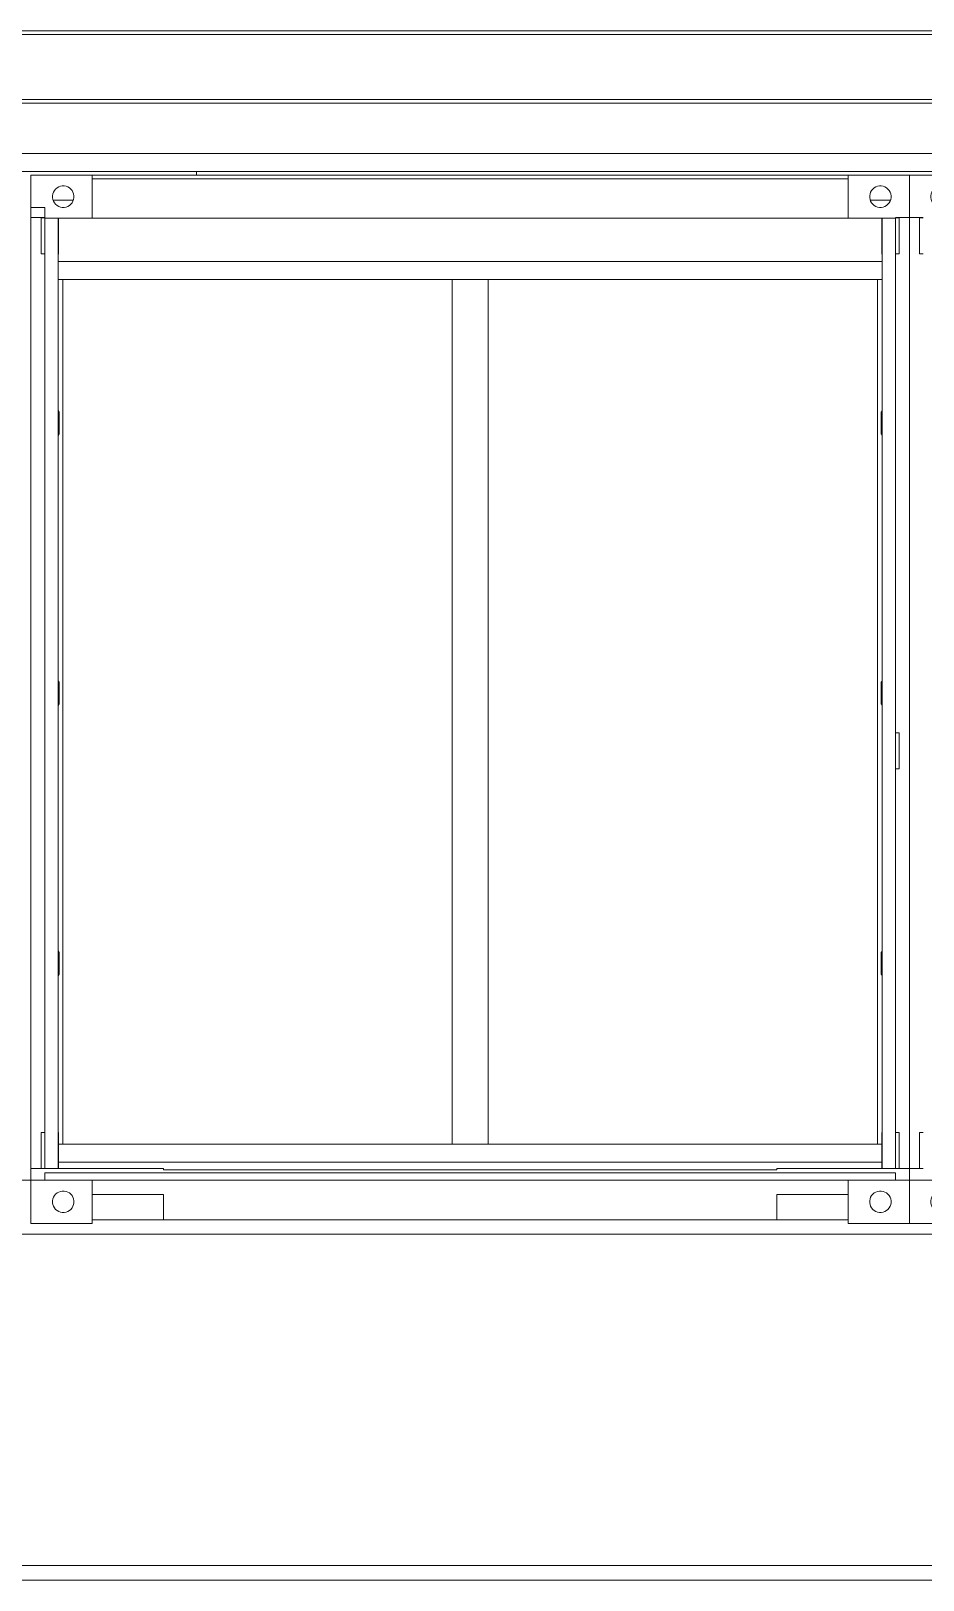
# Model space of a CAD drawing. Header units: metres. Extents: x -3 to 469, y -13 to 19.
# Drawn here: x 442.419 to 444.895, y -1.14 to 3.16 of the extents above; entities that cross this region are included whole.
import ezdxf

# ---------------------------------------------------------------- set-up
doc = ezdxf.new("R2010")
doc.units = ezdxf.units.M
doc.layers.add('0-1', color=7, linetype='Continuous', lineweight=5)
for name, color, linetype, lineweight, true_color in [('A-FLOR-2', 7, 'Continuous', 9, 0xaaaaaa), ('A-GENM-1', 7, 'Continuous', 9, 0xaaaaaa), ('A-WALL-1', 7, 'Continuous', 9, 0xaaaaaa), ('S-STRS-1', 7, 'Continuous', 9, 0xaaaaaa)]:
    doc.layers.add(name, color=color, linetype=linetype, lineweight=lineweight, true_color=true_color)

# ---------------------------------------------------------------- blocks, each defined once
blk = doc.blocks.new('Viga-007 - Viga-007-295370-FACHADA 04')
at = {"layer": 'A-GENM-1'}
for p, q in [((24.8613, -0.14), (25.0593, -0.14)), ((26.7613, -0.14), (26.9593, -0.14)), ((9.3917, -0.18), (33.3303, -0.18)), ((10.6389, -1.1), (33.3303, -1.1)), ((10.6931, -1.14), (33.3303, -1.14))]:
    blk.add_line(p, q, dxfattribs=at)
blk = doc.blocks.new('Viga-002 15502 - Viga-002 15502-295868-FACHADA 04')
at = {"layer": 'A-GENM-1'}
for p, q in [((27.1673, 0.102), (27.1573, 0.102)), ((27.1573, 0.102), (27.1573, 0.002)), ((27.1573, 0.002), (27.1673, 0.002))]:
    blk.add_line(p, q, dxfattribs=at)
blk = doc.blocks.new('AL 24166 - AL 2-301038-FACHADA 04')
at = {"layer": 'A-WALL-1'}
blk.add_line((27.0533, 0.02), (24.7673, 0.02), dxfattribs=at)
blk = doc.blocks.new('AL 24166 - AL 24166-301035-FACHADA 04')
at = {"layer": 'A-WALL-1'}
blk.add_line((24.7663, 2.52), (27.0537, 2.52), dxfattribs=at)
blk.add_blockref('AL 24166 - AL 2-301038-FACHADA 04', (0, 0))
blk = doc.blocks.new('J 08 24186 - J 08-301055-FACHADA 04')
at = {"layer": 'A-GENM-1'}
for p, q in [((27.0537, 2.52), (24.7663, 2.52)), ((24.7663, 2.52), (27.0537, 2.52)), ((24.7793, 2.47), (24.7663, 2.47)), ((24.7663, 2.47), (24.7793, 2.47)), ((24.7663, 2.47), (24.7793, 2.47)), ((24.7793, 2.47), (24.7663, 2.47)), ((24.7793, 0.07), (24.7793, 2.47)), ((24.7793, 2.47), (24.7793, 0.07)), ((24.7793, 2.47), (25.8603, 2.47)), ((25.8603, 2.47), (24.7793, 2.47)), ((25.9603, 2.47), (25.8603, 2.47)), ((25.8603, 2.47), (25.8603, 0.07)), ((25.8603, 0.07), (25.8603, 2.47)), ((25.8603, 2.47), (25.9603, 2.47)), ((25.9603, 2.47), (25.8603, 2.47)), ((25.8603, 2.47), (25.9603, 2.47)), ((25.9603, 0.07), (25.9603, 2.47)), ((25.9603, 2.47), (25.9603, 0.07)), ((25.9603, 2.47), (27.0413, 2.47)), ((27.0413, 2.47), (25.9603, 2.47)), ((27.0413, 2.47), (27.0537, 2.47)), ((27.0413, 2.47), (27.0413, 0.07)), ((27.0537, 2.47), (27.0413, 2.47)), ((27.0413, 0.07), (27.0413, 2.47)), ((27.0413, 2.47), (27.0537, 2.47)), ((27.0537, 2.47), (27.0413, 2.47)), ((24.7793, 0.07), (24.767, 0.07)), ((24.767, 0.07), (24.7793, 0.07)), ((24.7793, 0.07), (24.767, 0.07)), ((24.767, 0.07), (24.7793, 0.07)), ((25.8603, 0.07), (24.7793, 0.07)), ((24.7793, 0.07), (25.8603, 0.07)), ((25.9603, 0.07), (25.8603, 0.07)), ((25.8603, 0.07), (25.9603, 0.07)), ((25.9603, 0.07), (25.8603, 0.07)), ((25.8603, 0.07), (25.9603, 0.07)), ((27.0413, 0.07), (25.9603, 0.07)), ((25.9603, 0.07), (27.0413, 0.07)), ((27.0413, 0.07), (27.0536, 0.07)), ((27.0536, 0.07), (27.0413, 0.07)), ((27.0413, 0.07), (27.0536, 0.07)), ((27.0536, 0.07), (27.0413, 0.07)), ((24.7673, 0.02), (27.0533, 0.02)), ((27.0533, 0.02), (24.7673, 0.02))]:
    blk.add_line(p, q, dxfattribs=at)
blk = doc.blocks.new('J 08 24186 - J 08 24186-301059-FACHADA 04')
blk.add_blockref('J 08 24186 - J 08-301055-FACHADA 04', (0, 0))
blk = doc.blocks.new('CONTAINER 27011 - CONTAINER-305503-FACHADA 04')
at = {"layer": 'S-STRS-1'}
for p, q in [((27.1293, -0.15), (27.1293, -0.03)), ((27.1293, -0.03), (27.1293, -0.15)), ((27.2993, -0.03), (27.1293, -0.03)), ((27.1293, -0.03), (27.2993, -0.03)), ((27.2993, -0.15), (27.2993, -0.03)), ((27.2993, -0.03), (27.2993, -0.15)), ((27.1891, -0.0874), (27.19, -0.0823)), ((27.19, -0.0823), (27.1891, -0.0874)), ((27.19, -0.0823), (27.1918, -0.0774)), ((27.1918, -0.0774), (27.19, -0.0823)), ((27.1918, -0.0774), (27.1944, -0.0729)), ((27.1944, -0.0729), (27.1918, -0.0774)), ((27.1944, -0.0729), (27.1978, -0.0689)), ((27.1978, -0.0689), (27.1944, -0.0729)), ((27.1978, -0.0689), (27.2017, -0.0656)), ((27.2017, -0.0656), (27.1978, -0.0689)), ((27.2017, -0.0656), (27.2062, -0.063)), ((27.2062, -0.063), (27.2017, -0.0656)), ((27.2062, -0.063), (27.2111, -0.0612)), ((27.2111, -0.0612), (27.2062, -0.063)), ((27.2111, -0.0612), (27.2162, -0.0603)), ((27.2162, -0.0603), (27.2111, -0.0612)), ((27.2162, -0.0603), (27.2214, -0.0603)), ((27.2214, -0.0603), (27.2162, -0.0603)), ((27.2214, -0.0603), (27.2265, -0.0612)), ((27.2265, -0.0612), (27.2214, -0.0603)), ((27.2265, -0.0612), (27.2314, -0.063)), ((27.2314, -0.063), (27.2265, -0.0612)), ((27.2314, -0.063), (27.2359, -0.0656)), ((27.2359, -0.0656), (27.2314, -0.063)), ((27.2359, -0.0656), (27.2399, -0.0689)), ((27.2399, -0.0689), (27.2359, -0.0656)), ((27.2399, -0.0689), (27.2432, -0.0729)), ((27.2432, -0.0729), (27.2399, -0.0689)), ((27.2432, -0.0729), (27.2458, -0.0774)), ((27.2432, -0.0729), (27.2458, -0.0774)), ((27.2458, -0.0774), (27.2476, -0.0823)), ((27.2476, -0.0823), (27.2458, -0.0774)), ((27.2476, -0.0823), (27.2485, -0.0874)), ((27.2485, -0.0874), (27.2476, -0.0823)), ((27.1891, -0.09), (27.1891, -0.0874)), ((27.1891, -0.0874), (27.1891, -0.09)), ((27.1891, -0.09), (27.1891, -0.0926)), ((27.1891, -0.0926), (27.1891, -0.09)), ((27.19, -0.0977), (27.1891, -0.0926)), ((27.19, -0.0977), (27.1891, -0.0926)), ((27.19, -0.0977), (27.1918, -0.1026)), ((27.1918, -0.1026), (27.19, -0.0977)), ((27.1944, -0.1071), (27.1918, -0.1026)), ((27.1918, -0.1026), (27.1944, -0.1071)), ((27.1978, -0.1111), (27.1944, -0.1071)), ((27.1944, -0.1071), (27.1978, -0.1111)), ((27.2017, -0.1144), (27.1978, -0.1111)), ((27.1978, -0.1111), (27.2017, -0.1144)), ((27.2062, -0.117), (27.2017, -0.1144)), ((27.2017, -0.1144), (27.2062, -0.117)), ((27.2111, -0.1188), (27.2062, -0.117)), ((27.2062, -0.117), (27.2111, -0.1188)), ((27.2162, -0.1197), (27.2111, -0.1188)), ((27.2111, -0.1188), (27.2162, -0.1197)), ((27.2214, -0.1197), (27.2162, -0.1197)), ((27.2162, -0.1197), (27.2214, -0.1197)), ((27.2265, -0.1188), (27.2214, -0.1197)), ((27.2214, -0.1197), (27.2265, -0.1188)), ((27.2314, -0.117), (27.2265, -0.1188)), ((27.2265, -0.1188), (27.2314, -0.117)), ((27.2359, -0.1144), (27.2314, -0.117)), ((27.2314, -0.117), (27.2359, -0.1144)), ((27.2399, -0.1111), (27.2359, -0.1144)), ((27.2359, -0.1144), (27.2399, -0.1111)), ((27.2432, -0.1071), (27.2399, -0.1111)), ((27.2399, -0.1111), (27.2432, -0.1071)), ((27.2458, -0.1026), (27.2432, -0.1071)), ((27.2432, -0.1071), (27.2458, -0.1026)), ((27.2476, -0.0977), (27.2458, -0.1026)), ((27.2458, -0.1026), (27.2476, -0.0977)), ((27.2485, -0.0926), (27.2476, -0.0977)), ((27.2476, -0.0977), (27.2485, -0.0926)), ((27.2485, -0.0874), (27.2485, -0.09)), ((27.2485, -0.09), (27.2485, -0.0874)), ((27.2485, -0.09), (27.2485, -0.0926)), ((27.2485, -0.0926), (27.2485, -0.09)), ((27.1293, -0.15), (27.2993, -0.15)), ((27.2993, -0.15), (27.1293, -0.15))]:
    blk.add_line(p, q, dxfattribs=at)
blk = doc.blocks.new('CONTAINER 27011 - CONTAINER 27011-305507-FACHADA 04')
blk.add_blockref('CONTAINER 27011 - CONTAINER-305503-FACHADA 04', (0, 0))
blk = doc.blocks.new('PL 28556 - PL 28556-306739-FACHADA 04')
at = {"layer": 'A-GENM-1'}
for p, q in [((27.1293, 2.642), (27.1293, 0.002)), ((27.1483, 2.642), (27.1293, 2.642)), ((27.1673, 2.642), (27.1483, 2.642)), ((27.1293, 0.002), (27.1483, 0.002)), ((27.1483, 0.002), (27.1573, 0.002))]:
    blk.add_line(p, q, dxfattribs=at)
blk = doc.blocks.new('Viga-002 28561 - Viga-002 28561-306751-FACHADA 04')
at = {"layer": 'A-GENM-1'}
for p, q in [((27.1673, 2.641), (27.1573, 2.641)), ((27.1573, 2.641), (27.1573, 2.541)), ((27.1573, 2.541), (27.1673, 2.541))]:
    blk.add_line(p, q, dxfattribs=at)
blk = doc.blocks.new('Viga-002 28595 - Viga-002 28595-306800-FACHADA 04')
at = {"layer": 'A-GENM-1'}
for p, q in [((27.1013, 0.102), (27.0913, 0.102)), ((27.1013, 0.002), (27.1013, 0.102)), ((27.0913, 0.002), (27.1013, 0.002))]:
    blk.add_line(p, q, dxfattribs=at)
blk = doc.blocks.new('Viga-007 28614 - Viga-007 28614-306842-FACHADA 04')
at = {"layer": 'A-GENM-1'}
for p, q in [((24.7693, 2.102), (24.7663, 2.1065)), ((24.7693, 2.042), (24.7693, 2.102)), ((24.7663, 2.0375), (24.7693, 2.042)), ((24.7693, 1.352), (24.7663, 1.3565)), ((24.7693, 1.292), (24.7693, 1.352)), ((24.7663, 1.2875), (24.7693, 1.292)), ((24.7693, 0.602), (24.7663, 0.6065)), ((24.7693, 0.542), (24.7693, 0.602)), ((24.7663, 0.5375), (24.7693, 0.542))]:
    blk.add_line(p, q, dxfattribs=at)
blk = doc.blocks.new('Viga-002 28650 - Viga-002 28650-306964-FACHADA 04')
at = {"layer": 'A-GENM-1'}
for p, q in [((24.7293, 0.102), (24.7193, 0.102)), ((24.7193, 0.102), (24.7193, 0.002)), ((24.7193, 0.002), (24.7293, 0.002))]:
    blk.add_line(p, q, dxfattribs=at)
blk = doc.blocks.new('Viga-002 28686 - Viga-002 28686-307076-FACHADA 04')
at = {"layer": 'A-GENM-1'}
for p, q in [((27.1013, 1.2115), (27.0913, 1.2115)), ((27.0913, 1.2115), (27.0913, 1.1115)), ((27.1013, 1.1115), (27.1013, 1.2115)), ((27.0913, 1.1115), (27.1013, 1.1115))]:
    blk.add_line(p, q, dxfattribs=at)
blk = doc.blocks.new('Viga-002 28691 - Viga-002 28691-307090-FACHADA 04')
at = {"layer": 'A-GENM-1'}
for p, q in [((27.1013, 2.641), (27.0913, 2.641)), ((27.1013, 2.541), (27.1013, 2.641)), ((27.0913, 2.541), (27.1013, 2.541))]:
    blk.add_line(p, q, dxfattribs=at)
blk = doc.blocks.new('PL 28696 - PL 28696-307104-FACHADA 04')
at = {"layer": 'A-GENM-1'}
for p, q in [((27.1103, 2.642), (27.0913, 2.642)), ((27.1293, 2.642), (27.1103, 2.642)), ((27.1293, 0.002), (27.1293, 2.642)), ((27.1013, 0.002), (27.1103, 0.002)), ((27.1103, 0.002), (27.1293, 0.002))]:
    blk.add_line(p, q, dxfattribs=at)
blk = doc.blocks.new('Viga-002 28740 - Viga-002 28740-307170-FACHADA 04')
at = {"layer": 'A-GENM-1'}
for p, q in [((24.7293, 2.641), (24.7193, 2.641)), ((24.7193, 2.641), (24.7193, 2.541)), ((24.7193, 2.541), (24.7293, 2.541))]:
    blk.add_line(p, q, dxfattribs=at)
blk = doc.blocks.new('PL 28882 - PL 28882-307280-FACHADA 04')
at = {"layer": 'A-GENM-1'}
for p, q in [((24.6913, 2.642), (24.6913, 0.002)), ((24.7104, 2.642), (24.6913, 2.642)), ((24.7293, 2.642), (24.7104, 2.642)), ((24.6913, 0.002), (24.7104, 0.002)), ((24.7104, 0.002), (24.7193, 0.002))]:
    blk.add_line(p, q, dxfattribs=at)
blk = doc.blocks.new('Viga-007 29005 - Viga-007 29005-307568-FACHADA 04')
at = {"layer": 'A-GENM-1'}
for p, q in [((27.0537, 2.1056), (27.0513, 2.102)), ((27.0513, 2.102), (27.0513, 2.042)), ((27.0513, 2.042), (27.0537, 2.0384)), ((27.0537, 1.3556), (27.0513, 1.352)), ((27.0513, 1.352), (27.0513, 1.292)), ((27.0513, 1.292), (27.0537, 1.2884)), ((27.0537, 0.6056), (27.0513, 0.602)), ((27.0513, 0.602), (27.0513, 0.542)), ((27.0513, 0.542), (27.0537, 0.5384))]:
    blk.add_line(p, q, dxfattribs=at)
blk = doc.blocks.new('CONTAINER 29023 - CONTAINER-307672-FACHADA 04')
at = {"layer": 'S-STRS-1'}
for p, q in [((26.9593, -0.15), (26.9593, -0.03)), ((26.9593, -0.03), (26.9593, -0.15)), ((27.1293, -0.03), (26.9593, -0.03)), ((26.9593, -0.03), (27.1293, -0.03)), ((27.1293, -0.15), (27.1293, -0.03)), ((27.1293, -0.03), (27.1293, -0.15)), ((27.0192, -0.0874), (27.0201, -0.0823)), ((27.0201, -0.0823), (27.0192, -0.0874)), ((27.0201, -0.0823), (27.0218, -0.0774)), ((27.0218, -0.0774), (27.0201, -0.0823)), ((27.0218, -0.0774), (27.0244, -0.0729)), ((27.0244, -0.0729), (27.0218, -0.0774)), ((27.0244, -0.0729), (27.0278, -0.0689)), ((27.0278, -0.0689), (27.0244, -0.0729)), ((27.0278, -0.0689), (27.0317, -0.0656)), ((27.0317, -0.0656), (27.0278, -0.0689)), ((27.0317, -0.0656), (27.0362, -0.063)), ((27.0362, -0.063), (27.0317, -0.0656)), ((27.0362, -0.063), (27.0411, -0.0612)), ((27.0411, -0.0612), (27.0362, -0.063)), ((27.0411, -0.0612), (27.0462, -0.0603)), ((27.0462, -0.0603), (27.0411, -0.0612)), ((27.0462, -0.0603), (27.0514, -0.0603)), ((27.0514, -0.0603), (27.0462, -0.0603)), ((27.0514, -0.0603), (27.0565, -0.0612)), ((27.0565, -0.0612), (27.0514, -0.0603)), ((27.0565, -0.0612), (27.0614, -0.063)), ((27.0614, -0.063), (27.0565, -0.0612)), ((27.0614, -0.063), (27.0659, -0.0656)), ((27.0659, -0.0656), (27.0614, -0.063)), ((27.0659, -0.0656), (27.0699, -0.0689)), ((27.0699, -0.0689), (27.0659, -0.0656)), ((27.0699, -0.0689), (27.0732, -0.0729)), ((27.0732, -0.0729), (27.0699, -0.0689)), ((27.0732, -0.0729), (27.0758, -0.0774)), ((27.0732, -0.0729), (27.0758, -0.0774)), ((27.0758, -0.0774), (27.0776, -0.0823)), ((27.0776, -0.0823), (27.0758, -0.0774)), ((27.0776, -0.0823), (27.0785, -0.0874)), ((27.0785, -0.0874), (27.0776, -0.0823)), ((27.0192, -0.09), (27.0192, -0.0874)), ((27.0192, -0.0874), (27.0192, -0.09)), ((27.0192, -0.09), (27.0192, -0.0926)), ((27.0192, -0.0926), (27.0192, -0.09)), ((27.0201, -0.0977), (27.0192, -0.0926)), ((27.0201, -0.0977), (27.0192, -0.0926)), ((27.0201, -0.0977), (27.0218, -0.1026)), ((27.0218, -0.1026), (27.0201, -0.0977)), ((27.0244, -0.1071), (27.0218, -0.1026)), ((27.0218, -0.1026), (27.0244, -0.1071)), ((27.0278, -0.1111), (27.0244, -0.1071)), ((27.0244, -0.1071), (27.0278, -0.1111)), ((27.0317, -0.1144), (27.0278, -0.1111)), ((27.0278, -0.1111), (27.0317, -0.1144)), ((27.0362, -0.117), (27.0317, -0.1144)), ((27.0317, -0.1144), (27.0362, -0.117)), ((27.0411, -0.1188), (27.0362, -0.117)), ((27.0362, -0.117), (27.0411, -0.1188)), ((27.0462, -0.1197), (27.0411, -0.1188)), ((27.0411, -0.1188), (27.0462, -0.1197)), ((27.0514, -0.1197), (27.0462, -0.1197)), ((27.0462, -0.1197), (27.0514, -0.1197)), ((27.0565, -0.1188), (27.0514, -0.1197)), ((27.0514, -0.1197), (27.0565, -0.1188)), ((27.0614, -0.117), (27.0565, -0.1188)), ((27.0565, -0.1188), (27.0614, -0.117)), ((27.0659, -0.1144), (27.0614, -0.117)), ((27.0614, -0.117), (27.0659, -0.1144)), ((27.0699, -0.1111), (27.0659, -0.1144)), ((27.0659, -0.1144), (27.0699, -0.1111)), ((27.0732, -0.1071), (27.0699, -0.1111)), ((27.0699, -0.1111), (27.0732, -0.1071)), ((27.0758, -0.1026), (27.0732, -0.1071)), ((27.0732, -0.1071), (27.0758, -0.1026)), ((27.0776, -0.0977), (27.0758, -0.1026)), ((27.0758, -0.1026), (27.0776, -0.0977)), ((27.0785, -0.0926), (27.0776, -0.0977)), ((27.0776, -0.0977), (27.0785, -0.0926)), ((27.0785, -0.0874), (27.0785, -0.09)), ((27.0785, -0.09), (27.0785, -0.0874)), ((27.0785, -0.09), (27.0785, -0.0926)), ((27.0785, -0.0926), (27.0785, -0.09)), ((26.9593, -0.15), (27.1293, -0.15)), ((27.1293, -0.15), (26.9593, -0.15))]:
    blk.add_line(p, q, dxfattribs=at)
blk = doc.blocks.new('CONTAINER 29023 - CONTAINER 29023-307676-FACHADA 04')
blk.add_blockref('CONTAINER 29023 - CONTAINER-307672-FACHADA 04', (0, 0))
blk = doc.blocks.new('CONTAINER 29029 - CONTAINER-307700-FACHADA 04')
at = {"layer": 'S-STRS-1'}
for p, q in [((24.6913, -0.15), (24.6913, -0.03)), ((24.6913, -0.03), (24.6913, -0.15)), ((24.8613, -0.03), (24.6913, -0.03)), ((24.6913, -0.03), (24.8613, -0.03)), ((24.8613, -0.15), (24.8613, -0.03)), ((24.8613, -0.03), (24.8613, -0.15)), ((24.7512, -0.0874), (24.7521, -0.0823)), ((24.7521, -0.0823), (24.7512, -0.0874)), ((24.7521, -0.0823), (24.7538, -0.0774)), ((24.7538, -0.0774), (24.7521, -0.0823)), ((24.7538, -0.0774), (24.7564, -0.0729)), ((24.7564, -0.0729), (24.7538, -0.0774)), ((24.7564, -0.0729), (24.7598, -0.0689)), ((24.7598, -0.0689), (24.7564, -0.0729)), ((24.7598, -0.0689), (24.7637, -0.0656)), ((24.7637, -0.0656), (24.7598, -0.0689)), ((24.7637, -0.0656), (24.7682, -0.063)), ((24.7682, -0.063), (24.7637, -0.0656)), ((24.7682, -0.063), (24.7731, -0.0612)), ((24.7731, -0.0612), (24.7682, -0.063)), ((24.7731, -0.0612), (24.7782, -0.0603)), ((24.7782, -0.0603), (24.7731, -0.0612)), ((24.7782, -0.0603), (24.7834, -0.0603)), ((24.7834, -0.0603), (24.7782, -0.0603)), ((24.7834, -0.0603), (24.7885, -0.0612)), ((24.7885, -0.0612), (24.7834, -0.0603)), ((24.7885, -0.0612), (24.7934, -0.063)), ((24.7934, -0.063), (24.7885, -0.0612)), ((24.7934, -0.063), (24.7979, -0.0656)), ((24.7979, -0.0656), (24.7934, -0.063)), ((24.7979, -0.0656), (24.8019, -0.0689)), ((24.8019, -0.0689), (24.7979, -0.0656)), ((24.8019, -0.0689), (24.8052, -0.0729)), ((24.8052, -0.0729), (24.8019, -0.0689)), ((24.8052, -0.0729), (24.8078, -0.0774)), ((24.8052, -0.0729), (24.8078, -0.0774)), ((24.8078, -0.0774), (24.8096, -0.0823)), ((24.8096, -0.0823), (24.8078, -0.0774)), ((24.8096, -0.0823), (24.8105, -0.0874)), ((24.8105, -0.0874), (24.8096, -0.0823)), ((24.7512, -0.09), (24.7512, -0.0874)), ((24.7512, -0.0874), (24.7512, -0.09)), ((24.7512, -0.09), (24.7512, -0.0926)), ((24.7512, -0.0926), (24.7512, -0.09)), ((24.7521, -0.0977), (24.7512, -0.0926)), ((24.7521, -0.0977), (24.7512, -0.0926)), ((24.7521, -0.0977), (24.7538, -0.1026)), ((24.7538, -0.1026), (24.7521, -0.0977)), ((24.7564, -0.1071), (24.7538, -0.1026)), ((24.7538, -0.1026), (24.7564, -0.1071)), ((24.7598, -0.1111), (24.7564, -0.1071)), ((24.7564, -0.1071), (24.7598, -0.1111)), ((24.7637, -0.1144), (24.7598, -0.1111)), ((24.7598, -0.1111), (24.7637, -0.1144)), ((24.7682, -0.117), (24.7637, -0.1144)), ((24.7637, -0.1144), (24.7682, -0.117)), ((24.7731, -0.1188), (24.7682, -0.117)), ((24.7682, -0.117), (24.7731, -0.1188)), ((24.7782, -0.1197), (24.7731, -0.1188)), ((24.7731, -0.1188), (24.7782, -0.1197)), ((24.7834, -0.1197), (24.7782, -0.1197)), ((24.7782, -0.1197), (24.7834, -0.1197)), ((24.7885, -0.1188), (24.7834, -0.1197)), ((24.7834, -0.1197), (24.7885, -0.1188)), ((24.7934, -0.117), (24.7885, -0.1188)), ((24.7885, -0.1188), (24.7934, -0.117)), ((24.7979, -0.1144), (24.7934, -0.117)), ((24.7934, -0.117), (24.7979, -0.1144)), ((24.8019, -0.1111), (24.7979, -0.1144)), ((24.7979, -0.1144), (24.8019, -0.1111)), ((24.8052, -0.1071), (24.8019, -0.1111)), ((24.8019, -0.1111), (24.8052, -0.1071)), ((24.8078, -0.1026), (24.8052, -0.1071)), ((24.8052, -0.1071), (24.8078, -0.1026)), ((24.8096, -0.0977), (24.8078, -0.1026)), ((24.8078, -0.1026), (24.8096, -0.0977)), ((24.8105, -0.0926), (24.8096, -0.0977)), ((24.8096, -0.0977), (24.8105, -0.0926)), ((24.8105, -0.0874), (24.8105, -0.09)), ((24.8105, -0.09), (24.8105, -0.0874)), ((24.8105, -0.09), (24.8105, -0.0926)), ((24.8105, -0.0926), (24.8105, -0.09)), ((24.6913, -0.15), (24.8613, -0.15)), ((24.8613, -0.15), (24.6913, -0.15))]:
    blk.add_line(p, q, dxfattribs=at)
blk = doc.blocks.new('CONTAINER 29029 - CONTAINER 29029-307704-FACHADA 04')
blk.add_blockref('CONTAINER 29029 - CONTAINER-307700-FACHADA 04', (0, 0))
blk = doc.blocks.new('Viga-009 - Viga-009-314955-FACHADA 04')
at = {"layer": 'A-GENM-1'}
for p, q in [((29.5673, 3.16), (11.2824, 3.16)), ((29.5673, 3.15), (11.2824, 3.15)), ((29.5673, 2.97), (11.2824, 2.97)), ((11.2824, 2.96), (29.5673, 2.96))]:
    blk.add_line(p, q, dxfattribs=at)
blk = doc.blocks.new('CONTAINER 34516 - CONTAINER-326030-FACHADA 04')
at = {"layer": 'S-STRS-1'}
for p, q in [((27.1293, 2.642), (27.1293, 2.76)), ((27.1293, 2.76), (27.1293, 2.642)), ((27.2993, 2.76), (27.1293, 2.76)), ((27.1293, 2.76), (27.2993, 2.76)), ((27.2993, 2.64), (27.2993, 2.76)), ((27.2993, 2.76), (27.2993, 2.64)), ((27.1901, 2.7077), (27.1918, 2.7126)), ((27.1918, 2.7126), (27.1901, 2.7077)), ((27.1918, 2.7126), (27.1944, 2.7171)), ((27.1944, 2.7171), (27.1918, 2.7126)), ((27.1944, 2.7171), (27.1978, 2.7211)), ((27.1978, 2.7211), (27.1944, 2.7171)), ((27.1978, 2.7211), (27.2017, 2.7244)), ((27.2017, 2.7244), (27.1978, 2.7211)), ((27.2017, 2.7244), (27.2062, 2.727)), ((27.2062, 2.727), (27.2017, 2.7244)), ((27.2062, 2.727), (27.2111, 2.7288)), ((27.2111, 2.7288), (27.2062, 2.727)), ((27.2111, 2.7288), (27.2162, 2.7297)), ((27.2162, 2.7297), (27.2111, 2.7288)), ((27.2162, 2.7297), (27.2214, 2.7297)), ((27.2214, 2.7297), (27.2162, 2.7297)), ((27.2214, 2.7297), (27.2265, 2.7288)), ((27.2265, 2.7288), (27.2214, 2.7297)), ((27.2265, 2.7288), (27.2314, 2.727)), ((27.2314, 2.727), (27.2265, 2.7288)), ((27.2314, 2.727), (27.2359, 2.7244)), ((27.2359, 2.7244), (27.2314, 2.727)), ((27.2359, 2.7244), (27.2399, 2.7211)), ((27.2399, 2.7211), (27.2359, 2.7244)), ((27.2399, 2.7211), (27.2432, 2.7171)), ((27.2432, 2.7171), (27.2399, 2.7211)), ((27.2432, 2.7171), (27.2458, 2.7126)), ((27.2432, 2.7171), (27.2458, 2.7126)), ((27.2458, 2.7126), (27.2476, 2.7077)), ((27.2476, 2.7077), (27.2458, 2.7126)), ((27.1892, 2.7026), (27.1901, 2.7077)), ((27.1901, 2.7077), (27.1892, 2.7026)), ((27.1892, 2.7), (27.1892, 2.7026)), ((27.1892, 2.7026), (27.1892, 2.7)), ((27.1892, 2.7), (27.1892, 2.6974)), ((27.1892, 2.6974), (27.1892, 2.7)), ((27.1901, 2.6923), (27.1892, 2.6974)), ((27.1901, 2.6923), (27.1892, 2.6974)), ((27.1901, 2.6923), (27.1918, 2.6874)), ((27.1918, 2.6874), (27.1901, 2.6923)), ((27.1944, 2.6829), (27.1918, 2.6874)), ((27.1918, 2.6874), (27.1944, 2.6829)), ((27.1978, 2.6789), (27.1944, 2.6829)), ((27.1944, 2.6829), (27.1978, 2.6789)), ((27.2017, 2.6756), (27.1978, 2.6789)), ((27.1978, 2.6789), (27.2017, 2.6756)), ((27.2062, 2.673), (27.2017, 2.6756)), ((27.2017, 2.6756), (27.2062, 2.673)), ((27.2111, 2.6712), (27.2062, 2.673)), ((27.2062, 2.673), (27.2111, 2.6712)), ((27.2162, 2.6703), (27.2111, 2.6712)), ((27.2111, 2.6712), (27.2162, 2.6703)), ((27.2214, 2.6703), (27.2162, 2.6703)), ((27.2162, 2.6703), (27.2214, 2.6703)), ((27.2265, 2.6712), (27.2214, 2.6703)), ((27.2214, 2.6703), (27.2265, 2.6712)), ((27.2314, 2.673), (27.2265, 2.6712)), ((27.2265, 2.6712), (27.2314, 2.673)), ((27.2359, 2.6756), (27.2314, 2.673)), ((27.2314, 2.673), (27.2359, 2.6756)), ((27.2399, 2.6789), (27.2359, 2.6756)), ((27.2359, 2.6756), (27.2399, 2.6789)), ((27.2432, 2.6829), (27.2399, 2.6789)), ((27.2399, 2.6789), (27.2432, 2.6829)), ((27.2458, 2.6874), (27.2432, 2.6829)), ((27.2432, 2.6829), (27.2458, 2.6874)), ((27.2476, 2.6923), (27.2458, 2.6874)), ((27.2458, 2.6874), (27.2476, 2.6923)), ((27.2476, 2.7077), (27.2485, 2.7026)), ((27.2485, 2.7026), (27.2476, 2.7077)), ((27.2485, 2.6974), (27.2476, 2.6923)), ((27.2476, 2.6923), (27.2485, 2.6974)), ((27.2485, 2.7026), (27.2485, 2.7)), ((27.2485, 2.7), (27.2485, 2.7026)), ((27.2485, 2.7), (27.2485, 2.6974)), ((27.2485, 2.6974), (27.2485, 2.7)), ((27.2053, 2.64), (27.2993, 2.64)), ((27.2993, 2.64), (27.2053, 2.64))]:
    blk.add_line(p, q, dxfattribs=at)
blk = doc.blocks.new('CONTAINER 34516 - CONTAINER 34516-326034-FACHADA 04')
blk.add_blockref('CONTAINER 34516 - CONTAINER-326030-FACHADA 04', (0, 0))
blk = doc.blocks.new('CONTAINER 35223 - CONTAINER-328261-FACHADA 04')
at = {"layer": 'S-STRS-1'}
for p, q in [((24.6913, 2.642), (24.6913, 2.76)), ((24.6913, 2.76), (24.6913, 2.642)), ((24.8613, 2.76), (24.6913, 2.76)), ((24.6913, 2.76), (24.8613, 2.76)), ((24.8613, 2.64), (24.8613, 2.76)), ((24.8613, 2.76), (24.8613, 2.64)), ((24.7521, 2.7077), (24.7538, 2.7126)), ((24.7538, 2.7126), (24.7521, 2.7077)), ((24.7538, 2.7126), (24.7564, 2.7171)), ((24.7564, 2.7171), (24.7538, 2.7126)), ((24.7564, 2.7171), (24.7598, 2.7211)), ((24.7598, 2.7211), (24.7564, 2.7171)), ((24.7598, 2.7211), (24.7638, 2.7244)), ((24.7638, 2.7244), (24.7598, 2.7211)), ((24.7638, 2.7244), (24.7683, 2.727)), ((24.7683, 2.727), (24.7638, 2.7244)), ((24.7683, 2.727), (24.7731, 2.7288)), ((24.7731, 2.7288), (24.7683, 2.727)), ((24.7731, 2.7288), (24.7783, 2.7297)), ((24.7783, 2.7297), (24.7731, 2.7288)), ((24.7783, 2.7297), (24.7834, 2.7297)), ((24.7834, 2.7297), (24.7783, 2.7297)), ((24.7834, 2.7297), (24.7886, 2.7288)), ((24.7886, 2.7288), (24.7834, 2.7297)), ((24.7886, 2.7288), (24.7934, 2.727)), ((24.7934, 2.727), (24.7886, 2.7288)), ((24.7934, 2.727), (24.7979, 2.7244)), ((24.7979, 2.7244), (24.7934, 2.727)), ((24.7979, 2.7244), (24.8019, 2.7211)), ((24.8019, 2.7211), (24.7979, 2.7244)), ((24.8019, 2.7211), (24.8053, 2.7171)), ((24.8053, 2.7171), (24.8019, 2.7211)), ((24.8053, 2.7171), (24.8079, 2.7126)), ((24.8053, 2.7171), (24.8079, 2.7126)), ((24.8079, 2.7126), (24.8096, 2.7077)), ((24.8096, 2.7077), (24.8079, 2.7126)), ((24.7512, 2.7026), (24.7521, 2.7077)), ((24.7521, 2.7077), (24.7512, 2.7026)), ((24.7512, 2.7), (24.7512, 2.7026)), ((24.7512, 2.7026), (24.7512, 2.7)), ((24.7512, 2.7), (24.7512, 2.6974)), ((24.7512, 2.6974), (24.7512, 2.7)), ((24.7521, 2.6923), (24.7512, 2.6974)), ((24.7521, 2.6923), (24.7512, 2.6974)), ((24.7521, 2.6923), (24.7538, 2.6874)), ((24.7538, 2.6874), (24.7521, 2.6923)), ((24.7564, 2.6829), (24.7538, 2.6874)), ((24.7538, 2.6874), (24.7564, 2.6829)), ((24.7598, 2.6789), (24.7564, 2.6829)), ((24.7564, 2.6829), (24.7598, 2.6789)), ((24.7638, 2.6756), (24.7598, 2.6789)), ((24.7598, 2.6789), (24.7638, 2.6756)), ((24.7683, 2.673), (24.7638, 2.6756)), ((24.7638, 2.6756), (24.7683, 2.673)), ((24.7731, 2.6712), (24.7683, 2.673)), ((24.7683, 2.673), (24.7731, 2.6712)), ((24.7783, 2.6703), (24.7731, 2.6712)), ((24.7731, 2.6712), (24.7783, 2.6703)), ((24.7834, 2.6703), (24.7783, 2.6703)), ((24.7783, 2.6703), (24.7834, 2.6703)), ((24.7886, 2.6712), (24.7834, 2.6703)), ((24.7834, 2.6703), (24.7886, 2.6712)), ((24.7934, 2.673), (24.7886, 2.6712)), ((24.7886, 2.6712), (24.7934, 2.673)), ((24.7979, 2.6756), (24.7934, 2.673)), ((24.7934, 2.673), (24.7979, 2.6756)), ((24.8019, 2.6789), (24.7979, 2.6756)), ((24.7979, 2.6756), (24.8019, 2.6789)), ((24.8053, 2.6829), (24.8019, 2.6789)), ((24.8019, 2.6789), (24.8053, 2.6829)), ((24.8079, 2.6874), (24.8053, 2.6829)), ((24.8053, 2.6829), (24.8079, 2.6874)), ((24.8096, 2.6923), (24.8079, 2.6874)), ((24.8079, 2.6874), (24.8096, 2.6923)), ((24.8096, 2.7077), (24.8105, 2.7026)), ((24.8105, 2.7026), (24.8096, 2.7077)), ((24.8105, 2.6974), (24.8096, 2.6923)), ((24.8096, 2.6923), (24.8105, 2.6974)), ((24.8105, 2.7026), (24.8105, 2.7)), ((24.8105, 2.7), (24.8105, 2.7026)), ((24.8105, 2.7), (24.8105, 2.6974)), ((24.8105, 2.6974), (24.8105, 2.7)), ((24.7673, 2.64), (24.8613, 2.64)), ((24.8613, 2.64), (24.7673, 2.64))]:
    blk.add_line(p, q, dxfattribs=at)
blk = doc.blocks.new('CONTAINER 35223 - CONTAINER 35223-328265-FACHADA 04')
blk.add_blockref('CONTAINER 35223 - CONTAINER-328261-FACHADA 04', (0, 0))
blk = doc.blocks.new('CONTAINER 35227 - CONTAINER-328275-FACHADA 04')
at = {"layer": 'S-STRS-1'}
for p, q in [((26.9593, 2.64), (26.9593, 2.76)), ((26.9593, 2.76), (26.9593, 2.64)), ((27.1293, 2.76), (26.9593, 2.76)), ((26.9593, 2.76), (27.1293, 2.76)), ((27.1293, 2.642), (27.1293, 2.76)), ((27.1293, 2.76), (27.1293, 2.642)), ((27.0201, 2.7077), (27.0218, 2.7126)), ((27.0218, 2.7126), (27.0201, 2.7077)), ((27.0218, 2.7126), (27.0244, 2.7171)), ((27.0244, 2.7171), (27.0218, 2.7126)), ((27.0244, 2.7171), (27.0278, 2.7211)), ((27.0278, 2.7211), (27.0244, 2.7171)), ((27.0278, 2.7211), (27.0318, 2.7244)), ((27.0318, 2.7244), (27.0278, 2.7211)), ((27.0318, 2.7244), (27.0363, 2.727)), ((27.0363, 2.727), (27.0318, 2.7244)), ((27.0363, 2.727), (27.0411, 2.7288)), ((27.0411, 2.7288), (27.0363, 2.727)), ((27.0411, 2.7288), (27.0463, 2.7297)), ((27.0463, 2.7297), (27.0411, 2.7288)), ((27.0463, 2.7297), (27.0514, 2.7297)), ((27.0514, 2.7297), (27.0463, 2.7297)), ((27.0514, 2.7297), (27.0566, 2.7288)), ((27.0566, 2.7288), (27.0514, 2.7297)), ((27.0566, 2.7288), (27.0614, 2.727)), ((27.0614, 2.727), (27.0566, 2.7288)), ((27.0614, 2.727), (27.0659, 2.7244)), ((27.0659, 2.7244), (27.0614, 2.727)), ((27.0659, 2.7244), (27.0699, 2.7211)), ((27.0699, 2.7211), (27.0659, 2.7244)), ((27.0699, 2.7211), (27.0733, 2.7171)), ((27.0733, 2.7171), (27.0699, 2.7211)), ((27.0733, 2.7171), (27.0759, 2.7126)), ((27.0733, 2.7171), (27.0759, 2.7126)), ((27.0759, 2.7126), (27.0776, 2.7077)), ((27.0776, 2.7077), (27.0759, 2.7126)), ((27.0192, 2.7026), (27.0201, 2.7077)), ((27.0201, 2.7077), (27.0192, 2.7026)), ((27.0192, 2.7), (27.0192, 2.7026)), ((27.0192, 2.7026), (27.0192, 2.7)), ((27.0192, 2.7), (27.0192, 2.6974)), ((27.0192, 2.6974), (27.0192, 2.7)), ((27.0201, 2.6923), (27.0192, 2.6974)), ((27.0201, 2.6923), (27.0192, 2.6974)), ((27.0201, 2.6923), (27.0218, 2.6874)), ((27.0218, 2.6874), (27.0201, 2.6923)), ((27.0244, 2.6829), (27.0218, 2.6874)), ((27.0218, 2.6874), (27.0244, 2.6829)), ((27.0278, 2.6789), (27.0244, 2.6829)), ((27.0244, 2.6829), (27.0278, 2.6789)), ((27.0318, 2.6756), (27.0278, 2.6789)), ((27.0278, 2.6789), (27.0318, 2.6756)), ((27.0363, 2.673), (27.0318, 2.6756)), ((27.0318, 2.6756), (27.0363, 2.673)), ((27.0411, 2.6712), (27.0363, 2.673)), ((27.0363, 2.673), (27.0411, 2.6712)), ((27.0463, 2.6703), (27.0411, 2.6712)), ((27.0411, 2.6712), (27.0463, 2.6703)), ((27.0514, 2.6703), (27.0463, 2.6703)), ((27.0463, 2.6703), (27.0514, 2.6703)), ((27.0566, 2.6712), (27.0514, 2.6703)), ((27.0514, 2.6703), (27.0566, 2.6712)), ((27.0614, 2.673), (27.0566, 2.6712)), ((27.0566, 2.6712), (27.0614, 2.673)), ((27.0659, 2.6756), (27.0614, 2.673)), ((27.0614, 2.673), (27.0659, 2.6756)), ((27.0699, 2.6789), (27.0659, 2.6756)), ((27.0659, 2.6756), (27.0699, 2.6789)), ((27.0733, 2.6829), (27.0699, 2.6789)), ((27.0699, 2.6789), (27.0733, 2.6829)), ((27.0759, 2.6874), (27.0733, 2.6829)), ((27.0733, 2.6829), (27.0759, 2.6874)), ((27.0776, 2.6923), (27.0759, 2.6874)), ((27.0759, 2.6874), (27.0776, 2.6923)), ((27.0776, 2.7077), (27.0785, 2.7026)), ((27.0785, 2.7026), (27.0776, 2.7077)), ((27.0785, 2.6974), (27.0776, 2.6923)), ((27.0776, 2.6923), (27.0785, 2.6974)), ((27.0785, 2.7026), (27.0785, 2.7)), ((27.0785, 2.7), (27.0785, 2.7026)), ((27.0785, 2.7), (27.0785, 2.6974)), ((27.0785, 2.6974), (27.0785, 2.7)), ((26.9593, 2.64), (27.0533, 2.64)), ((27.0533, 2.64), (26.9593, 2.64))]:
    blk.add_line(p, q, dxfattribs=at)
blk = doc.blocks.new('CONTAINER 35227 - CONTAINER 35227-328279-FACHADA 04')
blk.add_blockref('CONTAINER 35227 - CONTAINER-328275-FACHADA 04', (0, 0))
blk = doc.blocks.new('Viga-003 35249 - Viga-003 35249-328318-FACHADA 04')
at = {"layer": 'A-GENM-1'}
blk.add_line((26.9593, 2.76), (24.8613, 2.76), dxfattribs=at)
blk = doc.blocks.new('CONTAINER-R01_rvt-4-FACHADA 04')
at = {"layer": 'A-FLOR-2'}
for p, q in [((22.6523, 2.77), (25.1504, 2.77)), ((25.1504, 2.77), (25.1504, 2.76)), ((25.1504, 2.77), (27.6486, 2.77)), ((25.1504, 2.77), (25.1504, 2.76)), ((24.8613, 2.75), (26.9593, 2.75)), ((24.8613, 2.64), (24.8613, 2.75)), ((26.9593, 2.75), (26.9593, 2.64)), ((24.755, 2.69), (24.8088, 2.69)), ((27.0209, 2.69), (27.0768, 2.69)), ((26.9593, 2.64), (24.8613, 2.64)), ((24.7673, 0.02), (27.0533, 0.02)), ((24.7293, -0.01), (27.0913, -0.01)), ((24.7293, -0.01), (24.7293, -0.03)), ((27.0913, -0.03), (24.7293, -0.03)), ((27.0913, -0.03), (27.0913, -0.01))]:
    blk.add_line(p, q, dxfattribs=at)
at = {"layer": 'A-WALL-1'}
for p, q in [((25.1504, 2.82), (22.6523, 2.82)), ((27.6486, 2.82), (25.1504, 2.82)), ((22.6523, 2.77), (25.1504, 2.77)), ((25.1504, 2.77), (27.6486, 2.77)), ((24.6913, 2.67), (24.6913, 2.642)), ((24.6913, 2.67), (24.7293, 2.67)), ((24.7293, 2.67), (24.7293, 2.642)), ((24.7293, 0.002), (24.7293, 2.64)), ((24.7293, 2.64), (24.7663, 2.64)), ((24.7663, 2.64), (24.7673, 2.64)), ((24.7663, 2.64), (24.7663, 0.002)), ((24.7673, 2.64), (24.7673, 2.54)), ((27.0533, 2.54), (27.0533, 2.64)), ((27.0543, 2.64), (27.0533, 2.64)), ((27.0543, 0.002), (27.0543, 2.64)), ((27.0913, 2.64), (27.0543, 2.64)), ((27.0913, 2.64), (27.0913, 1.2115)), ((27.0537, 2.54), (27.0533, 2.54)), ((27.0913, 1.1115), (27.0913, 0.002)), ((24.7673, 0.102), (24.7673, 0.002)), ((27.0533, 0.002), (27.0533, 0.102)), ((27.0537, 0.102), (27.0533, 0.102)), ((24.6913, -0.03), (24.6913, 0.002)), ((24.6913, 0.002), (24.6913, -0.03)), ((24.6913, -0.03), (24.6913, 0.002)), ((24.7663, 0.002), (24.7293, 0.002)), ((24.7673, 0.002), (24.7663, 0.002)), ((24.8613, 0.002), (24.7673, 0.002)), ((25.0593, 0.0025), (24.8613, 0.0025)), ((24.8613, 0.0025), (24.8613, 0.002)), ((25.0593, -0.0015), (25.0593, 0.0025)), ((26.9593, 0.0025), (26.7613, 0.0025)), ((26.7613, 0.0025), (26.7613, -0.0015)), ((26.9593, 0.002), (26.9593, 0.0025)), ((27.0533, 0.002), (26.9593, 0.002)), ((27.0543, 0.002), (27.0533, 0.002)), ((27.0913, 0.002), (27.0543, 0.002)), ((27.1293, 0.002), (27.1293, -0.03)), ((27.1293, -0.03), (27.1293, 0.002)), ((24.5213, -0.03), (24.6913, -0.03)), ((24.5213, -0.03), (24.6913, -0.03)), ((24.7293, -0.03), (24.6913, -0.03)), ((24.7293, -0.03), (24.8613, -0.03)), ((24.8613, -0.03), (24.8613, -0.07)), ((26.7613, -0.0015), (25.0593, -0.0015)), ((26.9593, -0.03), (27.1293, -0.03)), ((26.9593, -0.07), (26.9593, -0.03)), ((27.1293, -0.03), (27.2993, -0.03)), ((24.8613, -0.07), (25.0593, -0.07)), ((25.0593, -0.07), (25.0593, -0.14)), ((26.7613, -0.14), (26.7613, -0.07)), ((26.7613, -0.07), (26.9593, -0.07)), ((25.0593, -0.14), (26.7613, -0.14))]:
    blk.add_line(p, q, dxfattribs=at)
at = {"layer": 'A-GENM-1'}
for name in ['Viga-009 - Viga-009-314955-FACHADA 04', 'Viga-003 35249 - Viga-003 35249-328318-FACHADA 04', 'PL 28882 - PL 28882-307280-FACHADA 04', 'Viga-002 28740 - Viga-002 28740-307170-FACHADA 04', 'PL 28696 - PL 28696-307104-FACHADA 04', 'Viga-002 28691 - Viga-002 28691-307090-FACHADA 04', 'PL 28556 - PL 28556-306739-FACHADA 04', 'Viga-002 28561 - Viga-002 28561-306751-FACHADA 04', 'J 08 24186 - J 08 24186-301059-FACHADA 04', 'Viga-007 28614 - Viga-007 28614-306842-FACHADA 04', 'Viga-007 29005 - Viga-007 29005-307568-FACHADA 04', 'Viga-002 28686 - Viga-002 28686-307076-FACHADA 04', 'Viga-002 28650 - Viga-002 28650-306964-FACHADA 04', 'Viga-002 28595 - Viga-002 28595-306800-FACHADA 04', 'Viga-002 15502 - Viga-002 15502-295868-FACHADA 04', 'Viga-007 - Viga-007-295370-FACHADA 04']:
    blk.add_blockref(name, (0, 0), dxfattribs=at)
at = {"layer": 'A-WALL-1'}
blk.add_blockref('AL 24166 - AL 24166-301035-FACHADA 04', (0, 0), dxfattribs=at)
at = {"layer": 'S-STRS-1'}
for name in ['CONTAINER 35223 - CONTAINER 35223-328265-FACHADA 04', 'CONTAINER 35227 - CONTAINER 35227-328279-FACHADA 04', 'CONTAINER 34516 - CONTAINER 34516-326034-FACHADA 04', 'CONTAINER 29029 - CONTAINER 29029-307704-FACHADA 04', 'CONTAINER 29023 - CONTAINER 29023-307676-FACHADA 04', 'CONTAINER 27011 - CONTAINER 27011-305507-FACHADA 04']:
    blk.add_blockref(name, (0, 0), dxfattribs=at)

msp = doc.modelspace()

# ---------------------------------------------------------------- block references
at = {"layer": '0-1'}
msp.add_blockref('CONTAINER-R01_rvt-4-FACHADA 04', (417.728, 0), dxfattribs=at)

doc.saveas('drawing.dxf')
